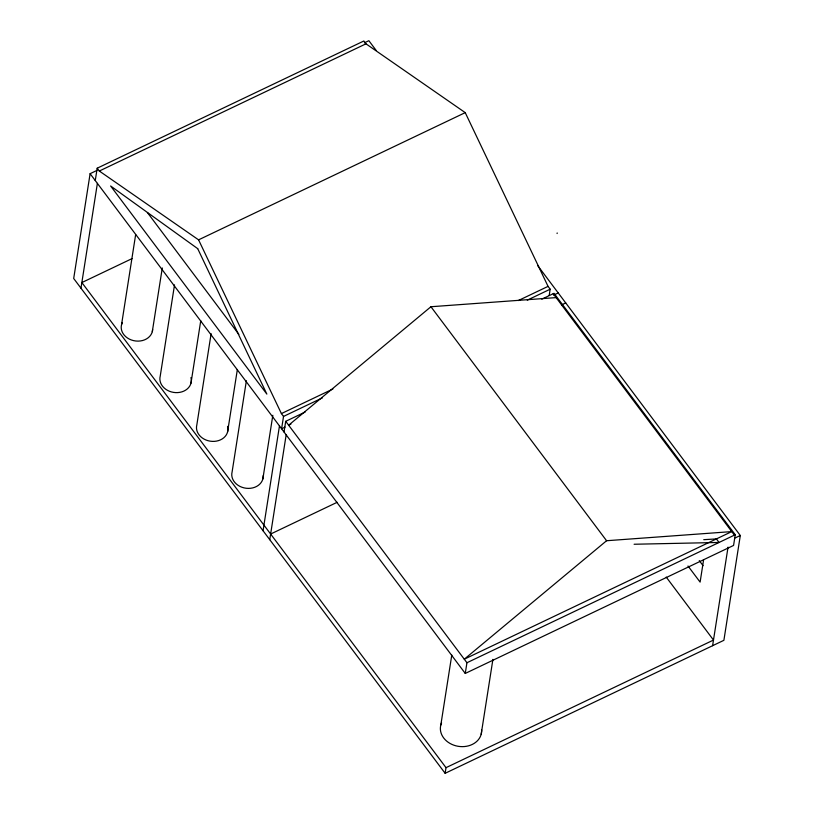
<?xml version="1.0" encoding="UTF-8"?>
<svg xmlns="http://www.w3.org/2000/svg" width="814" height="814" viewBox="0 0 814 814"><rect width="100%" height="100%" fill="white"/><g stroke="black" fill="none" stroke-linecap="round" stroke-linejoin="round"><path stroke-width="1.22" d="M96.968 170.411L90.11 173.687L73.698 278.5L445.136 773.3L723.89 640.313L740.302 535.5L537.657 265.547M95.258 180.545L97.192 168.203L363.848 40.995L365.974 43.824L465.232 112.637L548.056 286.375L550.172 289.204L549.206 295.38M80.973 288.197L97.385 183.374M121.561 324.613L135.653 234.615M152.299 331.695L162.281 267.959M174.522 284.89L160.226 376.129A15.792 12.892 8.9 0 0 175.661 392.613A15.792 12.892 8.9 0 0 190.944 377.604M190.975 383.211L200.753 320.716M211.121 333.648L196.835 424.888A15.792 12.892 8.9 0 0 212.271 441.381A15.792 12.892 8.9 0 0 227.544 426.373M227.574 431.98L237.362 369.485M246.377 380.759L232.112 471.886A15.792 12.892 8.9 0 0 246.174 488.258A15.792 12.892 8.9 0 0 263.197 475.62M262.851 478.968L272.822 415.303M263.054 530.748L279.467 425.926M97.192 168.203L99.318 171.032L198.575 239.845L281.4 413.583L283.526 416.422L281.593 428.764L285.022 427.126M284.035 432.02L285.714 421.316L305.148 412.047M269.749 539.672L286.162 434.849M440.832 724.979L451.78 655.067M445.136 773.3L446.011 767.663L81.858 282.56L132.153 258.567M541.768 299.165L554.019 293.325L735.246 534.737L733.577 545.441L465.262 673.443L466.941 662.738L285.714 421.316M557.091 233.516L557.183 232.957M481.176 734.279L492.908 659.381M703.561 560.083L700.111 582.122L688.003 565.995M712.606 645.695L728.042 547.15M556.115 297.609L430.932 306.736L288.634 425.213L290.924 424.114M606.583 540.73L464.285 659.198L731.766 531.593L606.583 540.73L430.932 306.736M364.357 42.857L368.864 40.7L376.149 50.397M99.318 171.032L365.974 43.824M198.575 239.845L465.232 112.637M281.4 413.583L332.895 389.021M518.294 300.57L548.056 286.375M283.526 416.422L322.436 397.853M527.289 300.132L550.172 289.204M553.713 295.095L558.221 292.948M561.538 304.924L565.72 302.93M270.635 534.035L337.138 502.309M730.697 530.179L731.532 529.782M466.941 662.738L735.246 534.737M735.073 537.993L740.302 535.5M446.011 767.663L713.491 640.058L666.218 577.085M703.734 539.682L716.412 538.919L719.067 542.46L634.106 544.251M553.194 293.712L734.421 535.134M699.277 560.612L703.062 565.659M147.415 212.556L238.858 334.371M90.11 173.687L465.262 673.443M152.645 329.477A15.792 12.892 8.9 0 1 133.577 340.628A15.792 12.892 8.9 0 1 122.375 322.497M481.634 729.883A20.726 16.921 8.9 0 1 457.946 746.265A20.726 16.921 8.9 0 1 441.575 722.883M197.71 248.657L110.623 185.989L266.85 394.098L197.71 248.657"/></g></svg>
